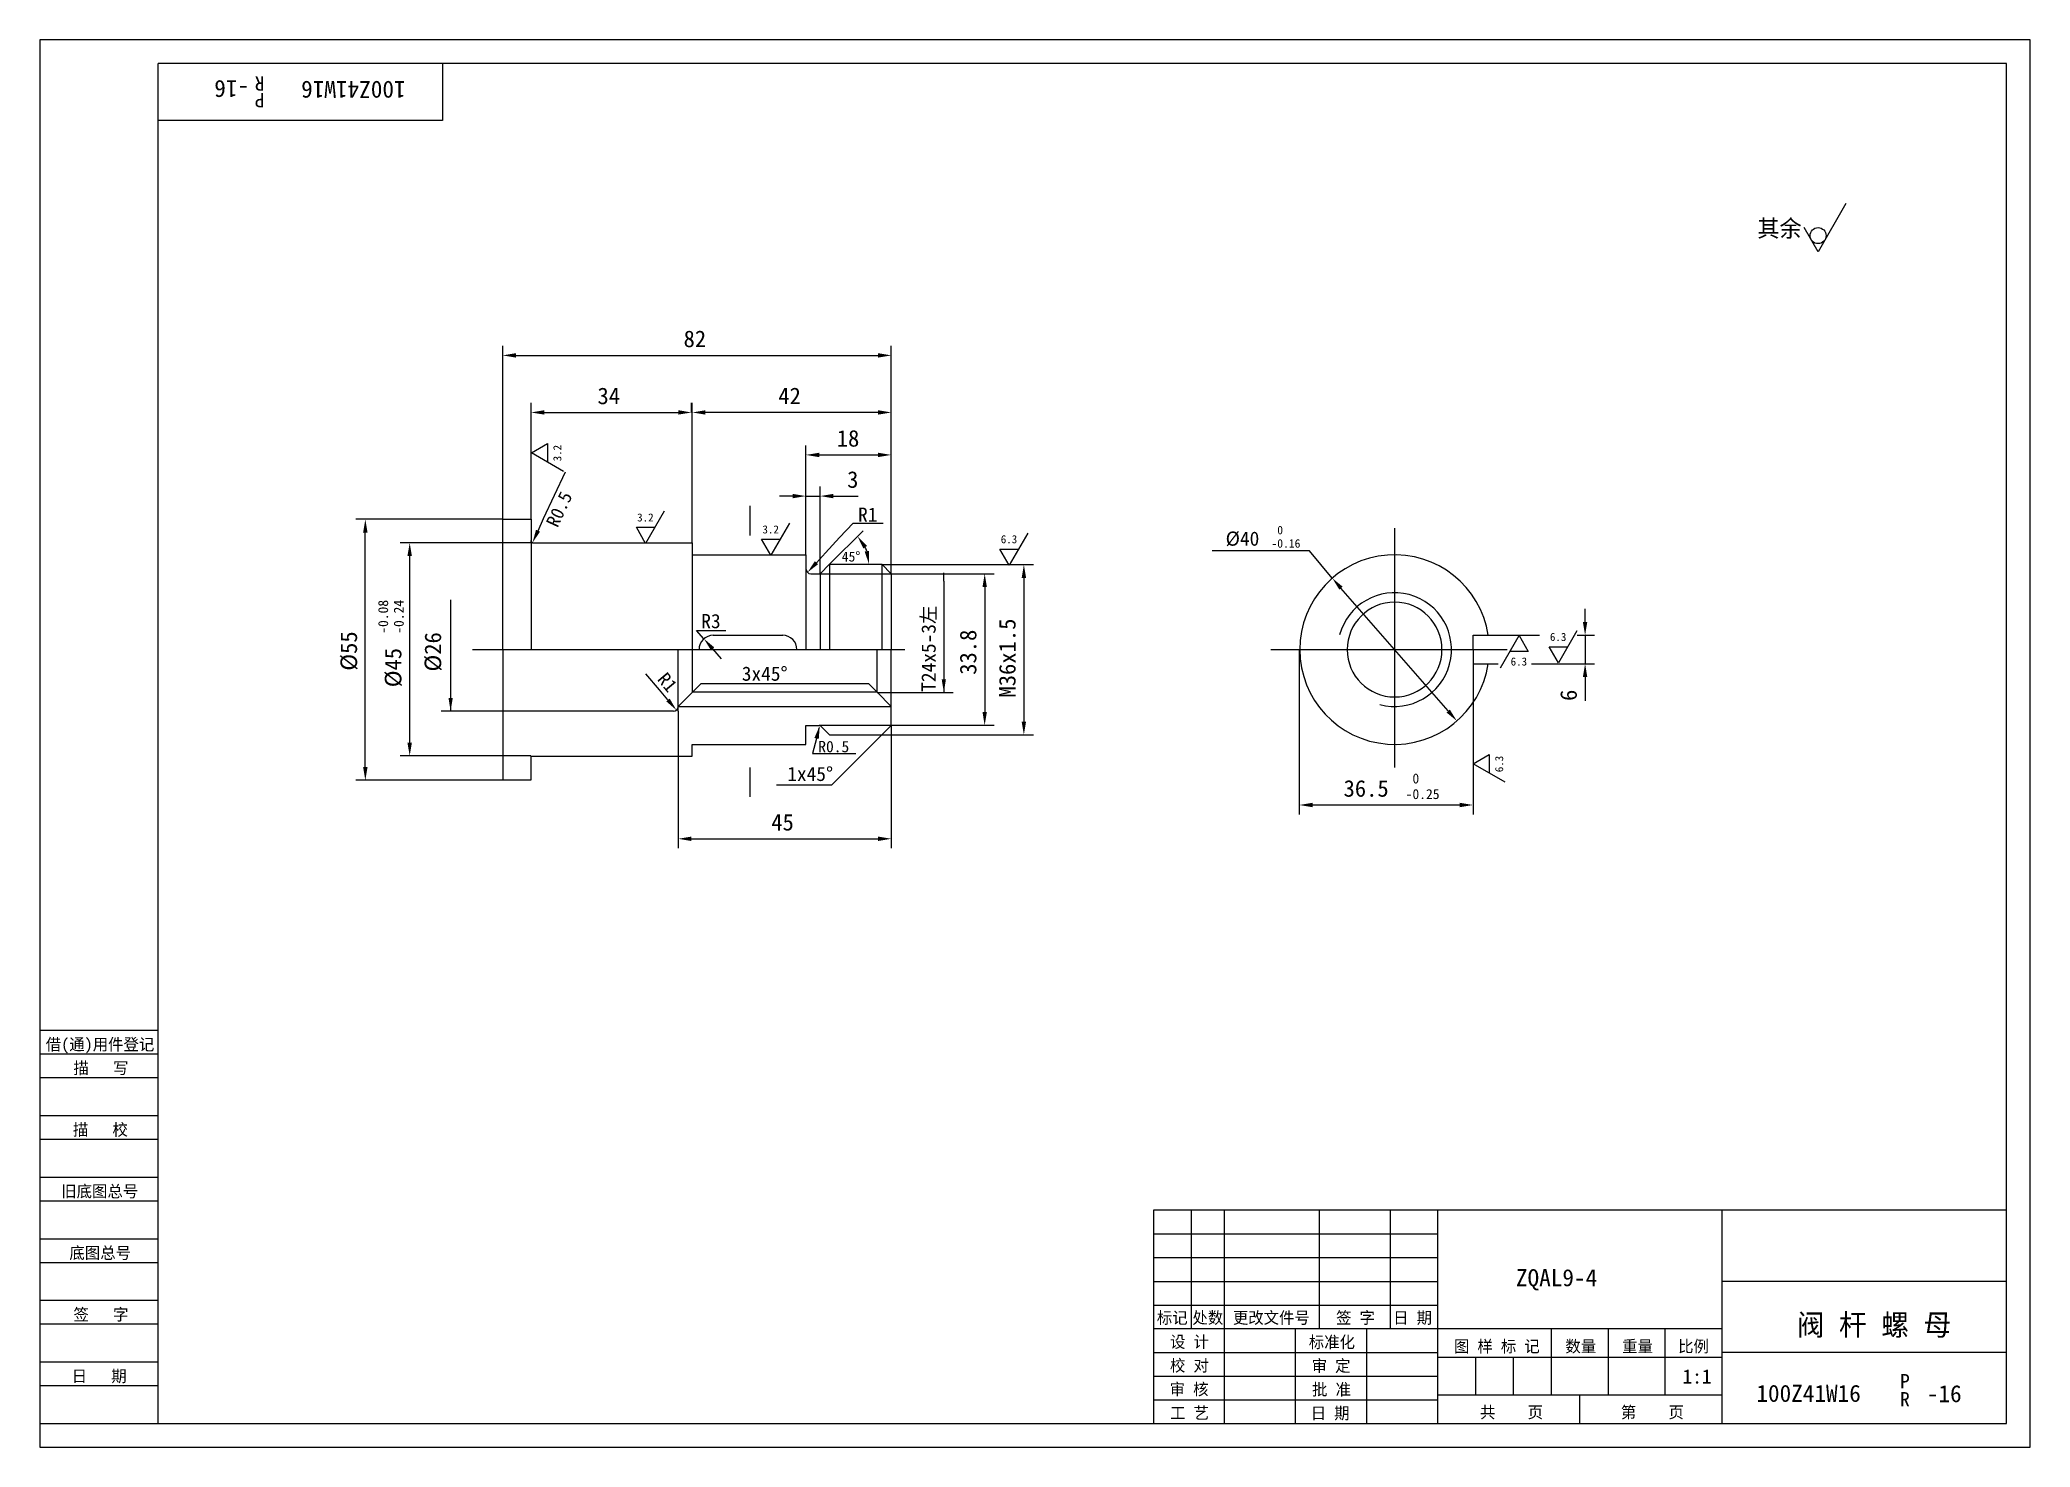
# Model space of a CAD drawing. Header units: metres. Extents: x 0 to 420, y 0 to 297.
import ezdxf

# ---------------------------------------------------------------- set-up
doc = ezdxf.new("R2010")
doc.units = ezdxf.units.M
for name, color, linetype in [('C', 6, 'Continuous'), ('D', 1, 'Continuous'), ('FL', 5, 'Continuous'), ('T', 7, 'Continuous'), ('TL', 4, 'Continuous')]:
    doc.layers.add(name, color=color, linetype=linetype)

# ---------------------------------------------------------------- blocks, each defined once
blk = doc.blocks.new('TUKUN3')
at = {"layer": 'FL'}
for p, q in [((420, 297), (0, 297)), ((0, 297), (0, 0)), ((420, 0), (420, 297)), ((0, 78), (25, 78)), ((0, 70), (25, 70)), ((0, 65), (25, 65)), ((0, 57), (25, 57)), ((0, 52), (25, 52)), ((243, 25), (243, 50)), ((250, 5), (250, 50)), ((270, 25), (270, 50)), ((285, 25), (285, 50)), ((0, 44), (25, 44)), ((235, 45), (295, 45)), ((0, 39), (25, 39)), ((235, 40), (295, 40)), ((235, 35), (295, 35)), ((0, 31), (25, 31)), ((235, 30), (295, 30)), ((0, 26), (25, 26)), ((280, 5), (280, 25)), ((0, 18), (25, 18)), ((235, 20), (295, 20)), ((0, 13), (25, 13)), ((235, 15), (295, 15)), ((235, 10), (295, 10)), ((0, 0), (420, 0))]:
    blk.add_line(p, q, dxfattribs=at)
at = {"layer": 'TL'}
for p, q in [((415, 292), (25, 292)), ((25, 5), (25, 292)), ((85, 292), (85, 280)), ((415, 5), (415, 292)), ((85, 280), (25, 280)), ((0, 88), (25, 88)), ((0, 83), (25, 83)), ((415, 50), (235, 50)), ((235, 50), (235, 5)), ((295, 5), (295, 50)), ((355, 5), (355, 50)), ((415, 35), (355, 35)), ((355, 25), (235, 25)), ((265, 5), (265, 25)), ((319, 11), (319, 25)), ((331, 11), (331, 25)), ((343, 11), (343, 25)), ((295, 19), (355, 19)), ((303, 11), (303, 19)), ((311, 11), (311, 19)), ((415, 20), (355, 20)), ((355, 11), (295, 11)), ((325, 5), (325, 11)), ((0, 5), (415, 5))]:
    blk.add_line(p, q, dxfattribs=at)
at = {"layer": 'T'}
for s, p in [('借(通)用件登记', (1.26, 83.76)), ('描   写', (7.09, 78.76)), ('描   校', (6.98, 65.76)), ('旧底图总号', (4.52, 52.76)), ('底图总号', (6.25, 39.76)), ('签   字', (7.1, 26.76)), ('标记', (235.71, 26.07)), ('处数', (243.22, 26.07)), ('更改文件号', (251.75, 26.07)), ('签 字', (273.53, 26.07)), ('日 期', (285.57, 26.07)), ('设 计', (238.5, 20.99)), ('标准化', (267.77, 20.93)), ('图 样 标 记', (298.4, 20.04)), ('数量', (321.92, 20.04)), ('重量', (333.88, 20.04)), ('比例', (345.7, 20.04)), ('校 对', (238.48, 15.99)), ('审 定', (268.39, 15.93)), ('日   期', (6.72, 13.76)), ('审 核', (238.41, 10.99)), ('批 准', (268.46, 10.93)), ('工 艺', (238.52, 5.99)), ('日 期', (268.18, 5.93)), ('共    页', (303.91, 6.13)), ('第    页', (333.62, 6.13))]:
    blk.add_text(s, height=2.5, dxfattribs=at).set_placement(p)

msp = doc.modelspace()

# ---------------------------------------------------------------- linework, layer by layer
at = {"layer": 'C'}
for p, q in [((285.88, 193.97), (285.88, 143.44)), ((285.88, 182.02), (285.88, 154.62)), ((91.33, 168.32), (182.56, 168.32)), ((259.78, 168.32), (309.61, 168.32)), ((272.18, 168.32), (299.58, 168.32))]:
    msp.add_line(p, q, dxfattribs=at)
at = {"layer": 'D'}
for p, q in [((381.09, 262.43), (375.24, 252.29)), ((375.24, 252.29), (372.31, 257.36)), ((97.68, 195.82), (97.68, 232.4)), ((179.67, 220.36), (179.67, 232.4)), ((100.48, 230.4), (176.87, 230.4)), ((103.67, 195.82), (103.67, 220.36)), ((137.52, 218.36), (137.52, 220.36)), ((137.67, 190.82), (137.67, 220.36)), ((179.67, 211.4), (179.67, 220.36)), ((106.47, 218.36), (134.72, 218.36)), ((176.87, 218.36), (140.47, 218.36)), ((103.74, 209.83), (107.12, 211.78)), ((107.12, 211.78), (107.12, 207.88)), ((161.67, 202.71), (161.67, 211.4)), ((179.67, 184.32), (179.67, 211.4)), ((110.5, 205.93), (103.74, 209.83)), ((106.31, 195.95), (110.91, 205.86)), ((164.47, 209.4), (176.87, 209.4)), ((161.67, 188.32), (161.67, 202.71)), ((164.67, 184.32), (164.67, 202.71)), ((131.73, 197.5), (127.83, 190.74)), ((158.87, 200.71), (156.07, 200.71)), ((161.67, 200.71), (164.67, 200.71)), ((167.47, 200.71), (170.27, 200.71)), ((170.27, 200.71), (172.69, 200.71)), ((97.68, 195.82), (66.69, 195.82)), ((105.13, 193.41), (106.31, 195.95)), ((125.88, 194.12), (129.78, 194.12)), ((127.83, 190.74), (125.88, 194.12)), ((158.17, 194.98), (154.27, 188.22)), ((166.67, 186.32), (173.74, 193.39)), ((168.78, 191.97), (171.61, 195.02)), ((171.61, 195.02), (177.99, 195.02)), ((68.69, 143.55), (68.69, 193.02)), ((103.63, 190.86), (76.05, 190.86)), ((152.32, 191.6), (156.22, 191.6)), ((154.27, 188.22), (152.32, 191.6)), ((165.78, 188.71), (168.78, 191.97)), ((202.61, 189.53), (206.51, 189.53)), ((204.56, 186.15), (202.61, 189.53)), ((208.46, 192.91), (204.56, 186.15)), ((251.6, 189.19), (247.37, 189.19)), ((267.89, 189.19), (251.6, 189.19)), ((272.73, 183.39), (267.89, 189.19)), ((78.05, 148.68), (78.05, 188.06)), ((163.89, 186.66), (165.78, 188.71)), ((177.74, 186.25), (209.65, 186.25)), ((164.67, 184.32), (179.67, 184.32)), ((179.67, 184.32), (201.38, 184.32)), ((190.76, 182.79), (190.76, 184.53)), ((190.76, 182.79), (190.76, 159.26)), ((199.38, 181.52), (199.38, 155.14)), ((207.65, 183.45), (207.65, 153.12)), ((297.18, 155.36), (274.57, 181.28)), ((86.69, 178.82), (86.69, 155.31)), ((326.08, 174.14), (326.08, 176.94)), ((138.6, 172.35), (144.76, 172.35)), ((140.14, 170.61), (138.6, 172.35)), ((324.35, 172.29), (320.44, 165.53)), ((141.97, 168.48), (143.79, 166.35)), ((265.77, 168.39), (265.77, 133.52)), ((305.65, 171.34), (316.45, 171.34)), ((308.24, 164.5), (312.15, 171.26)), ((312.15, 171.26), (314.1, 167.88)), ((318.49, 168.91), (322.4, 168.91)), ((320.44, 165.53), (318.49, 168.91)), ((324.43, 171.34), (328.08, 171.34)), ((326.08, 171.34), (326.08, 165.34)), ((302.44, 165.34), (302.44, 133.52)), ((305.65, 165.34), (307.7, 165.34)), ((314.1, 167.88), (310.2, 167.88)), ((314.76, 165.34), (328.08, 165.34)), ((130.75, 159.84), (127.91, 163.23)), ((132.54, 157.69), (130.75, 159.84)), ((137.7, 159.33), (139.53, 161.16)), ((139.53, 161.16), (174.84, 161.16)), ((176.67, 159.33), (174.84, 161.16)), ((326.08, 162.54), (326.08, 159.74)), ((326.08, 159.74), (326.08, 157.48)), ((134.7, 156.33), (179.73, 156.33)), ((134.7, 155.31), (134.7, 156.26)), ((176.67, 159.26), (192.76, 159.26)), ((97.67, 155.31), (84.69, 155.31)), ((134.7, 155.31), (134.7, 126.39)), ((163.91, 149.58), (164.47, 151.81)), ((164.71, 152.34), (201.38, 152.34)), ((179.67, 152.32), (179.67, 126.39)), ((163.91, 149.58), (163.05, 146.38)), ((177.67, 150.32), (170.6, 143.25)), ((177.67, 150.32), (209.65, 150.32)), ((103.63, 145.88), (76.05, 145.88)), ((163.05, 146.38), (168.1, 146.38)), ((170.6, 143.25), (167.06, 139.71)), ((168.1, 146.38), (172.2, 146.38)), ((302.48, 144.22), (305.86, 146.17)), ((309.24, 140.31), (302.48, 144.22)), ((305.86, 146.17), (305.86, 142.27)), ((97.68, 140.75), (66.69, 140.75)), ((167.06, 139.71), (155.47, 139.71)), ((299.64, 135.52), (268.57, 135.52)), ((137.5, 128.39), (176.87, 128.39))]:
    msp.add_line(p, q, dxfattribs=at)
msp.add_circle((375.24, 255.67), 1.69, dxfattribs=at)
msp.add_arc((166.67, 186.32), 8.32, 19.38, 25.62, dxfattribs=at)
for points in [[(100.48, 230.87), (100.48, 229.93), (97.68, 230.4)], [(176.87, 230.87), (176.87, 229.93), (179.67, 230.4)], [(106.47, 218.83), (106.47, 217.9), (103.67, 218.36)], [(134.72, 218.83), (134.72, 217.9), (137.52, 218.36)], [(140.47, 218.83), (140.47, 217.9), (137.67, 218.36)], [(176.87, 218.83), (176.87, 217.9), (179.67, 218.36)], [(164.47, 209.86), (164.47, 208.93), (161.67, 209.4)], [(176.87, 209.86), (176.87, 208.93), (179.67, 209.4)], [(158.87, 201.18), (158.87, 200.25), (161.67, 200.71)], [(167.47, 201.18), (167.47, 200.25), (164.67, 200.71)], [(68.22, 193.02), (69.16, 193.02), (68.69, 195.82)], [(105.56, 193.21), (104.71, 193.6), (103.96, 190.87)], [(77.58, 188.06), (78.52, 188.06), (78.05, 190.86)], [(173.79, 189.65), (174.55, 190.19), (172.55, 192.2)], [(174.97, 189.16), (174.05, 189), (174.99, 186.32)], [(164.23, 186.34), (163.54, 186.97), (161.99, 184.6)], [(207.19, 183.45), (208.12, 183.45), (207.65, 186.25)], [(198.92, 181.52), (199.85, 181.52), (199.38, 184.32)], [(274.22, 180.97), (274.92, 181.59), (272.73, 183.39)], [(325.61, 174.14), (326.54, 174.14), (326.08, 171.34)], [(141.61, 168.18), (142.32, 168.78), (140.14, 170.61)], [(325.61, 162.54), (326.54, 162.54), (326.08, 165.34)], [(191.21, 162.06), (190.76, 159.26), (190.31, 162.06)], [(87.14, 158.11), (86.69, 155.31), (86.24, 158.11)], [(132.19, 157.39), (132.9, 157.99), (134.34, 155.54)], [(296.83, 155.05), (297.53, 155.66), (299.02, 153.25)], [(164.37, 149.46), (163.46, 149.69), (164.59, 152.29)], [(198.92, 155.14), (199.85, 155.14), (199.38, 152.34)], [(207.19, 153.12), (208.12, 153.12), (207.65, 150.32)], [(77.58, 148.68), (78.52, 148.68), (78.05, 145.88)], [(68.22, 143.55), (69.16, 143.55), (68.69, 140.75)], [(268.57, 135.99), (268.57, 135.06), (265.77, 135.52)], [(299.64, 135.99), (299.64, 135.06), (302.44, 135.52)], [(137.5, 128.86), (137.5, 127.92), (134.7, 128.39)], [(176.87, 128.86), (176.87, 127.92), (179.67, 128.39)]]:
    msp.add_solid(points, dxfattribs=at)
at = {"layer": 'FL'}
msp.add_arc((285.88, 168.32), 12, 255, 165, dxfattribs=at)
at = {"layer": 'TL'}
for p, q in [((149.85, 198.64), (149.85, 192.42)), ((97.67, 195.82), (103.67, 195.82)), ((97.67, 168.32), (97.67, 195.82)), ((103.67, 195.82), (103.67, 191.32)), ((103.66, 190.87), (103.67, 191.32)), ((103.67, 190.82), (103.67, 168.45)), ((104.17, 190.82), (137.67, 190.82)), ((137.67, 190.82), (137.67, 188.32)), ((137.67, 188.32), (137.67, 168.45)), ((137.67, 188.32), (161.67, 188.32)), ((161.67, 188.32), (161.67, 185.33)), ((161.67, 185.22), (161.67, 168.45)), ((164.67, 184.32), (166.67, 186.32)), ((166.67, 186.32), (166.67, 168.26)), ((166.67, 186.32), (177.67, 186.32)), ((177.67, 186.32), (177.67, 168.26)), ((179.67, 184.32), (177.67, 186.32)), ((162.67, 184.33), (164.67, 184.33)), ((164.67, 184.32), (164.67, 168.45)), ((179.67, 184.32), (179.67, 168.32)), ((97.67, 168.32), (97.67, 155.34)), ((134.7, 156.31), (134.7, 168.28)), ((137.7, 159.33), (137.7, 168.28)), ((139.1, 168.33), (139.1, 168.32)), ((142.1, 171.33), (156.76, 171.33)), ((159.76, 168.33), (159.76, 168.32)), ((176.67, 159.33), (176.67, 168.28)), ((179.67, 156.33), (179.67, 168.28)), ((302.44, 171.34), (305.65, 171.34)), ((302.44, 168.34), (302.44, 171.34)), ((302.44, 168.34), (302.44, 165.34)), ((302.44, 165.34), (305.65, 165.34)), ((137.7, 159.33), (134.7, 156.33)), ((134.7, 156.31), (134.7, 156.33)), ((176.67, 159.33), (137.7, 159.33)), ((176.67, 159.33), (179.67, 156.33)), ((179.67, 153.31), (179.67, 156.33)), ((133.7, 155.31), (97.61, 155.31)), ((97.67, 155.34), (97.67, 140.82)), ((161.67, 152.31), (164.47, 152.31)), ((161.67, 151.42), (161.67, 152.29)), ((161.67, 148.32), (161.67, 151.42)), ((164.82, 152.16), (166.67, 150.32)), ((179.67, 152.32), (177.67, 150.32)), ((179.67, 152.32), (179.67, 153.31)), ((137.67, 145.82), (137.67, 148.32)), ((137.67, 148.32), (161.67, 148.32)), ((166.67, 150.32), (177.67, 150.32)), ((103.67, 140.82), (103.67, 145.82)), ((103.67, 145.82), (137.67, 145.82)), ((149.85, 143.44), (149.85, 137.22)), ((97.67, 140.82), (103.67, 140.82))]:
    msp.add_line(p, q, dxfattribs=at)
msp.add_lwpolyline([(295.88, 168.32, 1), (275.88, 168.32, 1), (295.88, 168.32, 1)], format="xyb", dxfattribs=at)
for centre, radius, start, end in [((104.17, 191.32), 0.5, 180, 270), ((162.67, 185.33), 1, 180, 270), ((285.88, 168.32), 20, 8.68, 351.43), ((142.1, 168.33), 3, 90, 180), ((156.76, 168.33), 3, 0, 90), ((133.7, 156.31), 1, 270, 0), ((164.47, 151.81), 0.5, 45, 90)]:
    msp.add_arc(centre, radius, start, end, dxfattribs=at)

# ---------------------------------------------------------------- block references
at = {"layer": 'D'}
msp.add_blockref('TUKUN3', (0, 0), dxfattribs=at)

# ---------------------------------------------------------------- texts
for s, height, rotation, p in [('-16', 3.6, 180, (44.16, 288.44)), ('R', 3, 180, (47.4, 289.26)), ('P', 3, 180, (47.4, 285.74)), ('100Z41W16', 3.6, 180, (77.19, 288.29)), ('3.2', 1.7, 90, (110.05, 208.05)), ('R0.5', 2.8, 65.12, (109.26, 193.9)), ('-0.08', 2.1, 90, (73.5, 171.66)), ('-0.24', 2.1, 90, (76.79, 171.66)), ('T24x5-3左', 3, 90, (189.04, 159.42)), ('33.8', 3.5, 90, (197.63, 163)), ('M36x1.5', 3.5, 90, (205.9, 158.2)), ('%%c55', 3.5, 90, (66.94, 163.87)), ('%%c45', 3.5, 90, (76.3, 160.37)), ('%%c26', 3.5, 90, (84.69, 163.69)), ('R1', 2.8, 309.91, (130.15, 161.98)), ('6', 3.5, 90, (324.33, 157.48)), ('6.3', 1.7, 90, (308.79, 142.44))]:
    msp.add_text(s, height=height, rotation=rotation, dxfattribs=at).set_placement(p)
for s, height, p in [('其余', 3.6, (362.42, 255.4)), ('82', 3.5, (135.84, 232.15)), ('34', 3.5, (117.68, 220.11)), ('42', 3.5, (155.83, 220.11)), ('18', 3.5, (168.17, 211.15)), ('3', 3.5, (170.36, 202.46)), ('R1', 3, (172.67, 195.29)), ('3.2', 1.7, (126.05, 195.35)), ('3.2', 1.7, (152.49, 192.83)), ('%%C40', 3, (250.22, 190.24)), (' 0', 1.8, (259.89, 192.64)), ('45%%d', 2.1, (169.23, 186.9)), ('6.3', 1.7, (202.78, 190.76)), ('-0.16', 1.8, (259.89, 189.82)), ('R3', 3, (139.58, 172.83)), ('6.3', 1.7, (318.66, 170.14)), ('3x45%%d', 3, (148.13, 161.74)), ('6.3', 1.7, (310.37, 164.95)), ('R0.5', 2.4, (164.27, 146.65)), ('1x45%%d', 3, (157.73, 140.59)), ('36.5', 3.5, (275.11, 137.27)), ('-0.25', 2.1, (288.22, 136.78)), (' 0', 2.1, (288.22, 140.07)), ('45', 3.5, (154.35, 130.14)), ('ZQAL9-4', 3.6, (311.49, 33.97)), ('阀 杆 螺 母', 4.5, (370.75, 23.57)), ('1:1', 3, (346.64, 13.42)), ('100Z41W16', 3.6, (362.22, 9.57)), ('P', 3, (392.55, 12.44)), ('-16', 3.6, (398.19, 9.5)), ('R', 3, (392.55, 8.63))]:
    msp.add_text(s, height=height, dxfattribs=at).set_placement(p)

doc.saveas('drawing.dxf')
